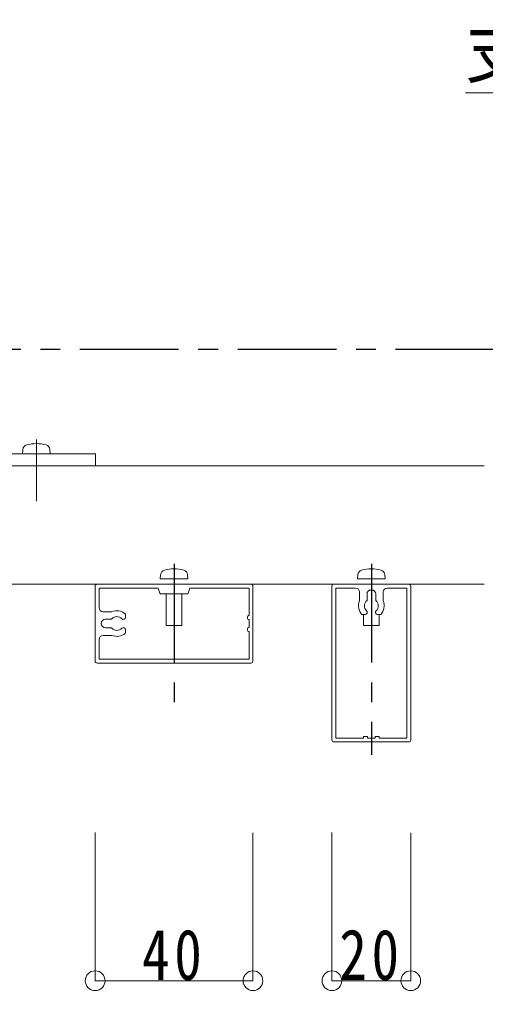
# Model space of a CAD drawing. Units: millimetres at full size, sheet at 1:5. Extents: x -1050 to 1050, y -742 to 742.
# Drawn here: x 277.7 to 395.9, y -414.3 to -168.2 of the extents above; entities that cross this region are included whole.
import ezdxf
from ezdxf.enums import TextEntityAlignment as Align

# ---------------------------------------------------------------- set-up
doc = ezdxf.new("R2010")
doc.units = ezdxf.units.MM
doc.header["$LTSCALE"] = 5
doc.linetypes.add('CHAIN1', pattern=[8, 5, -1, 1, -1])
doc.layers.add('0-0_通り芯', color=7, linetype='CHAIN1')
for name, color, linetype, lineweight in [('0-3_寸法', 54, 'Continuous', 20), ('0-4_手摺部材', 92, 'Continuous', 20), ('0-5_手すり子', 12, 'Continuous', 20), ('0-9_文字', 3, 'Continuous', 20)]:
    doc.layers.add(name, color=color, linetype=linetype, lineweight=lineweight)
doc.styles.add('ＭＳ ゴシック', font='')
doc.styles.get('ＭＳ ゴシック').set_extended_font_data('MS Gothic')

# ---------------------------------------------------------------- blocks, each defined once
blk = doc.blocks.new('dimension_origin')
at = {"color": 0, "linetype": 'Continuous', "lineweight": -2}
blk.add_circle((0, 0), 1.25, dxfattribs=at)

msp = doc.modelspace()

# ---------------------------------------------------------------- linework, layer by layer
at = {"layer": '0-0_通り芯'}
for p, q in [((-186.943, -251.793), (909.462, -251.793)), ((316.92, -306.193), (316.92, -342.539)), ((366.92, -306.193), (366.92, -354.524))]:
    msp.add_line(p, q, dxfattribs=at)
at = {"layer": '0-3_寸法', "linetype": 'CHAIN1'}
msp.add_line((316.92, -306.193), (316.92, -337.459), dxfattribs=at)
at = {"layer": '0-3_寸法'}
for p, q in [((296.92, -374.207), (296.92, -411.793)), ((336.92, -411.793), (336.92, -374.293)), ((356.92, -374.207), (356.92, -411.793)), ((376.92, -411.793), (376.92, -374.293)), ((296.92, -411.793), (336.92, -411.793)), ((356.92, -411.793), (376.92, -411.793))]:
    msp.add_line(p, q, dxfattribs=at)
at = {"layer": '0-4_手摺部材', "linetype": 'CHAIN1'}
msp.add_line((282.02, -274.693), (282.02, -290.293), dxfattribs=at)
at = {"layer": '0-4_手摺部材'}
for p, q in [((278.618, -277.174), (278.52, -278.293)), ((285.422, -277.174), (285.52, -278.293)), ((271.02, -278.293), (297.02, -278.293)), ((285.52, -278.293), (278.52, -278.293)), ((297.02, -281.293), (297.02, -278.293)), ((250.02, -281.293), (395.52, -281.293)), ((297.02, -281.293), (269.02, -281.293)), ((313.518, -308.874), (313.42, -309.993)), ((313.42, -309.993), (320.42, -309.993)), ((320.322, -308.874), (320.42, -309.993)), ((363.518, -308.874), (363.42, -309.993)), ((363.42, -309.993), (370.42, -309.993)), ((370.322, -308.874), (370.42, -309.993)), ((250.02, -311.293), (395.52, -311.293)), ((314.92, -313.793), (314.92, -321.793)), ((318.92, -313.793), (318.92, -321.793)), ((364.92, -318.993), (364.92, -321.793)), ((368.92, -318.993), (368.92, -321.793)), ((318.92, -321.793), (314.92, -321.793)), ((364.92, -321.793), (368.92, -321.793))]:
    msp.add_line(p, q, dxfattribs=at)
for centre, radius, start, end in [((279.913, -277.287), 1.3, 105.88085, 175), ((282.02, -284.693), 9, 74.11915, 105.88085), ((284.127, -277.287), 1.3, 5, 74.11915), ((316.92, -316.393), 9, 74.11915, 105.88085), ((366.92, -316.393), 9, 74.11915, 105.88085), ((314.813, -308.987), 1.3, 105.88085, 175), ((319.027, -308.987), 1.3, 5, 74.11915), ((364.813, -308.987), 1.3, 105.88085, 175), ((369.027, -308.987), 1.3, 5, 74.11915)]:
    msp.add_arc(centre, radius, start, end, dxfattribs=at)
at = {"layer": '0-5_手すり子'}
for p, q in [((296.92, -311.793), (296.92, -330.793)), ((336.42, -311.293), (297.42, -311.293)), ((297.92, -312.293), (312.92, -312.293)), ((297.92, -312.293), (297.92, -317.293)), ((312.92, -312.293), (313.352, -313.588)), ((320.488, -313.588), (320.92, -312.293)), ((320.92, -312.293), (335.92, -312.293)), ((335.92, -312.293), (335.92, -319.293)), ((336.92, -330.793), (336.92, -311.793)), ((356.92, -311.793), (356.92, -350.793)), ((376.42, -311.293), (357.42, -311.293)), ((362.92, -312.293), (357.92, -312.293)), ((375.92, -312.293), (370.92, -312.293)), ((375.92, -350.293), (375.92, -312.293)), ((376.92, -350.793), (376.92, -311.793)), ((313.636, -313.793), (320.204, -313.793)), ((363.92, -315.543), (363.92, -313.293)), ((365.82, -315.432), (365.82, -313.793)), ((366.82, -312.793), (367.02, -312.793)), ((368.02, -313.793), (368.02, -315.432)), ((369.92, -315.543), (369.92, -313.293)), ((298.92, -318.293), (301.17, -318.293)), ((304.62, -319.036), (304.62, -319.71)), ((335.52, -319.593), (335.52, -319.993)), ((335.82, -319.293), (335.92, -319.293)), ((364.528, -318.993), (365.361, -318.993)), ((365.823, -318.693), (365.794, -318.743)), ((368.017, -318.693), (368.046, -318.743)), ((368.479, -318.993), (369.312, -318.993)), ((299.52, -320.193), (300.923, -320.193)), ((335.82, -320.293), (335.92, -320.293)), ((335.82, -322.293), (335.92, -322.293)), ((335.92, -320.293), (335.92, -322.293)), ((298.92, -324.293), (301.17, -324.293)), ((299.52, -322.393), (300.923, -322.393)), ((304.62, -323.55), (304.62, -322.876)), ((335.52, -322.993), (335.52, -322.593)), ((335.82, -323.293), (335.92, -323.293)), ((335.92, -323.293), (335.92, -330.293)), ((297.92, -325.293), (297.92, -330.293)), ((297.42, -331.293), (336.42, -331.293)), ((335.92, -330.293), (297.92, -330.293)), ((357.42, -351.293), (376.42, -351.293)), ((365.92, -350.293), (367.92, -350.293)), ((368.92, -350.293), (375.92, -350.293))]:
    msp.add_line(p, q, dxfattribs=at)
for points in [[(357.92, -312.293), (357.92, -350.293), (364.92, -350.293)], [(364.92, -350.293), (364.92, -349.893), (365.92, -349.893), (365.92, -350.293)], [(368.92, -350.293), (368.92, -349.893), (367.92, -349.893), (367.92, -350.293)]]:
    msp.add_lwpolyline(points, dxfattribs=at)
for centre, radius, start, end in [((297.42, -311.793), 0.5, 90, 180), ((336.42, -311.793), 0.5, 0, 90), ((357.42, -311.793), 0.5, 90, 180), ((362.92, -313.293), 1, 0, 90), ((370.92, -313.293), 1, 90, 180), ((376.42, -311.793), 0.5, 0, 90), ((313.636, -313.493), 0.3, 198.43495, 270), ((320.204, -313.493), 0.3, 270, 341.56505), ((366.82, -313.793), 1, 90, 180), ((367.02, -313.793), 1, 0, 90), ((298.92, -317.293), 1, 180, 270), ((366.92, -316.793), 3.25, 157.38014, 222.60367), ((366.92, -316.793), 1.75, 128.9448, 227.16041), ((366.92, -316.793), 1.75, 312.83959, 51.0552), ((366.92, -316.793), 3.25, 317.39633, 22.61986), ((302.42, -321.293), 1.75, 43.68467, 136.92722), ((302.42, -321.293), 3.25, 49.90418, 112.61986), ((304.078, -319.71), 0.542, 223.68467, 360), ((304.32, -319.036), 0.3, 0, 49.90418), ((335.82, -319.593), 0.3, 90, 180), ((365.361, -318.493), 0.5, 270, 330), ((365.39, -318.443), 0.5, 330, 47.16041), ((368.45, -318.443), 0.5, 132.83959, 210), ((368.479, -318.493), 0.5, 210, 270), ((299.52, -321.293), 1.1, 90, 270), ((300.923, -319.893), 0.3, 270, 316.92722), ((304.078, -322.876), 0.542, 0, 136.31533), ((335.82, -319.993), 0.3, 180, 270), ((335.82, -322.593), 0.3, 90, 180), ((298.92, -325.293), 1, 90, 180), ((300.923, -322.693), 0.3, 43.07278, 90), ((302.42, -321.293), 1.75, 223.07278, 316.31533), ((302.42, -321.293), 3.25, 247.38014, 310.09582), ((304.32, -323.55), 0.3, 310.09582, 360), ((335.82, -322.993), 0.3, 180, 270), ((297.42, -330.793), 0.5, 180, 270), ((336.42, -330.793), 0.5, 270, 360), ((357.42, -350.793), 0.5, 180, 270), ((376.42, -350.793), 0.5, 270, 360)]:
    msp.add_arc(centre, radius, start, end, dxfattribs=at)
at = {"layer": '0-9_文字'}
msp.add_lwpolyline([(529.02, -226.293), (489.52, -186.793), (390.77, -186.793)], dxfattribs=at)

# ---------------------------------------------------------------- block references
at = {"layer": '0-3_寸法', "xscale": 2, "yscale": 2, "rotation": 180}
for p in [(296.92, -411.793), (356.92, -411.793)]:
    msp.add_blockref('dimension_origin', p, dxfattribs=at)
at = {"layer": '0-3_寸法', "xscale": 2, "yscale": 2}
for p in [(336.92, -411.793), (376.92, -411.793)]:
    msp.add_blockref('dimension_origin', p, dxfattribs=at)

# ---------------------------------------------------------------- texts
at = {"layer": '0-3_寸法', "char_height": 12.83, "attachment_point": 7, "style": 'ＭＳ ゴシック'}
for s, insert in [('\\T1.17;\\W0.8;40', (308.795, -411.793)), ('\\T1.17;\\W0.8;20', (358.795, -411.793))]:
    msp.add_mtext(s, dxfattribs=dict(at, insert=insert))
at = {"layer": '0-9_文字', "style": 'ＭＳ ゴシック', "width": 0.95}
msp.add_text('支柱\u300038×55', height=12.83, dxfattribs=at).set_placement((390.77, -186.793), align=Align.BOTTOM_LEFT)

doc.saveas('drawing.dxf')
